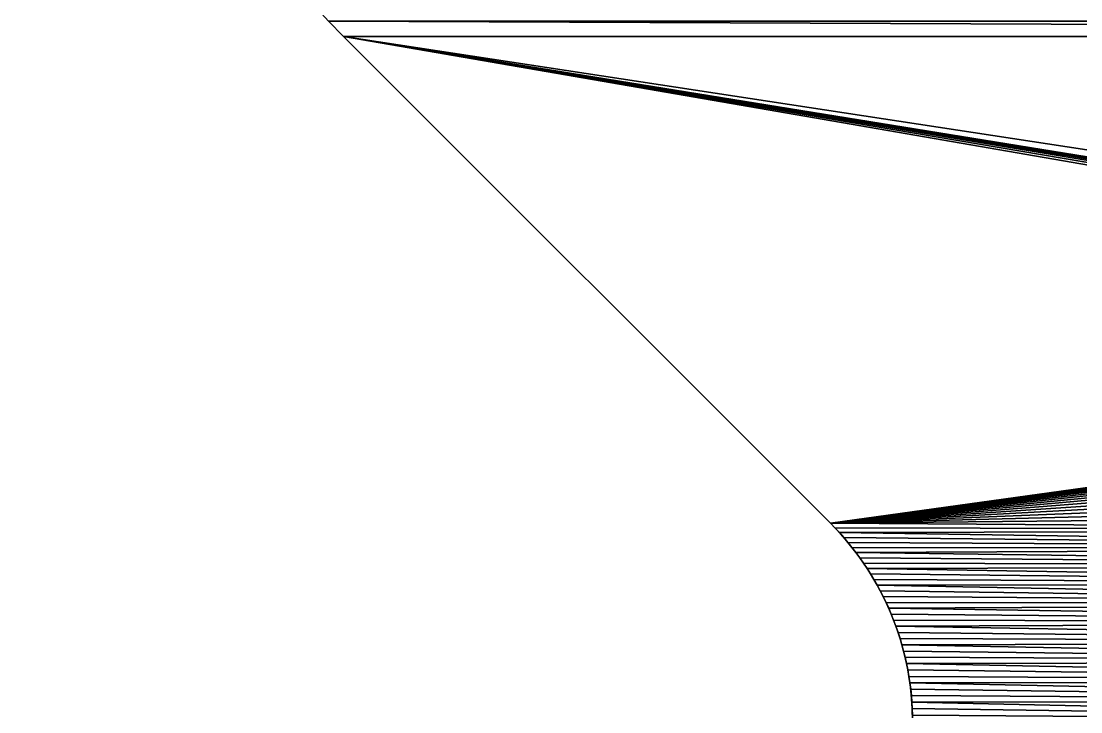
# Model space of a CAD drawing. Header units: millimetres. Extents: x 2854 to 3045, y 1707 to 1839.
# Drawn here: x 2947.346 to 2951.5, y 1809.384 to 1812.093 of the extents above; entities that cross this region are included whole.
import ezdxf

# ---------------------------------------------------------------- set-up
doc = ezdxf.new("R2010")
doc.units = ezdxf.units.MM

# ---------------------------------------------------------------- blocks, each defined once
blk = doc.blocks.new('Espaciador')
for p, q in [((-2.1459, 0.5853), (-2.1459, 0.5853, 10)), ((-2.1208, 0.5891), (-2.1208, 0.5891, 10)), ((-2.0956, 0.5924), (-2.0956, 0.5924, 10)), ((-2.0703, 0.595), (-2.0703, 0.595, 10)), ((-2.045, 0.597), (-2.045, 0.597, 10)), ((-2.0196, 0.5985), (-2.0196, 0.5985, 10)), ((-2.3184, 0.5427), (-2.3184, 0.5427, 10)), ((-2.2942, 0.5505), (-2.2942, 0.5505, 10)), ((-2.2699, 0.5577), (-2.2699, 0.5577, 10)), ((-2.2454, 0.5644), (-2.2454, 0.5644, 10)), ((-2.2207, 0.5705), (-2.2207, 0.5705, 10)), ((-2.1959, 0.576), (-2.1959, 0.576, 10)), ((-2.171, 0.581), (-2.171, 0.581, 10)), ((-2.4132, 0.506), (-2.4132, 0.506, 10)), ((-2.3898, 0.516), (-2.3898, 0.516, 10)), ((-2.3662, 0.5254), (-2.3662, 0.5254, 10)), ((-2.3424, 0.5343), (-2.3424, 0.5343, 10)), ((-2.5041, 0.4607), (-2.5041, 0.4607, 10)), ((-2.4818, 0.4728), (-2.4818, 0.4728, 10)), ((-2.4592, 0.4844), (-2.4592, 0.4844, 10)), ((-2.4363, 0.4954), (-2.4363, 0.4954, 10)), ((-2.5694, 0.4213), (-2.5694, 0.4213, 10)), ((-2.5479, 0.4349), (-2.5479, 0.4349, 10)), ((-2.5262, 0.4481), (-2.5262, 0.4481, 10)), ((-2.6317, 0.3775), (-2.6317, 0.3775, 10)), ((-2.6113, 0.3926), (-2.6113, 0.3926, 10)), ((-2.5905, 0.4072), (-2.5905, 0.4072, 10)), ((-2.6716, 0.346), (-2.6716, 0.346, 10)), ((-2.7285, 0.2953), (-2.7285, 0.2953, 10)), ((-2.7099, 0.3126), (-2.7099, 0.3126, 10)), ((-2.6909, 0.3295), (-2.6909, 0.3295, 10))]:
    blk.add_line(p, q)
at = {"color": 250, "true_color": 0x1e1e1e}
for p, q in [((-2.6518, 0.362), (-2.6518, 0.362, 10)), ((-4.6558, -1.6317), (-2.7474, 0.2783)), ((-4.6558, -1.6317, 10), (-2.7474, 0.2783, 10)), ((-4.7159, -1.6901), (-4.6558, -1.6317)), ((-4.7159, -1.6901, 10), (-4.6558, -1.6317, 10))]:
    blk.add_line(p, q, dxfattribs=at)
at = {"color": 40, "true_color": 0xffcc32}
for p, q in [((-2.7474, 0.2783), (-2.7474, 0.2783, 10)), ((-4.6558, -1.6317), (-4.6558, -1.6317, 10)), ((-4.7159, -1.6901), (-4.7159, -1.6901, 10))]:
    blk.add_line(p, q, dxfattribs=at)
at = {"color": 250, "true_color": 0x1e1e1e, "extrusion": (-4.25716e-32, -4.0399e-32, -1)}
for centre in [(6.9186, 0.6311), (6.9186, 0.6311, -10)]:
    blk.add_arc(centre, 3.2, 226.5, 45, dxfattribs=at)
at = {"color": 250, "true_color": 0x1e1e1e}
for centre in [(-1.9688, -0.5003), (-1.9688, -0.5003, 10)]:
    blk.add_arc(centre, 1.1, 45, 135, dxfattribs=at)
mesh = blk.add_polyface(dxfattribs=at)
corners = [(-5.617, -2.2923), (-5.617, 13.4539), (-5.541, 13.4188), (-5.541, -2.2572), (-5.4658, 13.3818), (-5.4658, -2.2202), (-5.3917, 13.3428), (-5.3917, -2.1812), (-5.3186, 13.3018), (-5.3186, -2.1402), (-5.2466, 13.259), (-5.2466, -2.0974), (-5.1757, 13.2143), (-5.1757, -2.0527), (-5.1061, 13.1678), (-5.1061, -2.0061), (-5.0377, 13.1194), (-5.0377, -1.9578), (-4.9706, 13.0693), (-4.9048, -1.8558), (-4.9048, 13.0174), (-4.8404, 12.9639), (-4.8404, -1.8022), (-4.7774, 12.9086), (-4.7774, -1.747), (-4.7159, 12.8518), (-4.7159, -1.6901), (-4.6558, 12.7933), (-4.6558, -1.6317), (-2.7467, 10.8841), (-3.4504, 5.8155), (-3.4361, 5.8927), (-3.4177, 5.969), (-3.3954, 6.0443), (-3.3692, 6.1184), (-3.3392, 6.1909), (-3.3054, 6.2618), (-3.2679, 6.3308), (-3.2268, 6.3978), (-3.1824, 6.4625), (-3.1346, 6.5248), (-3.0836, 6.5845), (-3.0295, 6.6415), (-2.9725, 6.6955), (-2.9128, 6.7465), (-2.8505, 6.7943), (-2.7858, 6.8388), (-2.7188, 6.8798), (-5.6686, 10.5306), (-5.6686, 0.6311), (-5.8048, 1.1985), (-5.8048, 9.9631), (-5.7767, 10.0221), (-5.7767, 1.1395), (-5.7516, 10.0826), (-5.7516, 1.079), (-5.7298, 10.1443), (-5.7298, 1.0173), (-5.7112, 10.207), (-5.7112, 0.9546), (-5.6959, 10.2707), (-5.6959, 0.891), (-5.684, 10.335), (-5.684, 0.8266), (-5.6754, 10.3999), (-5.6754, 0.7617), (-5.6703, 10.4651), (-5.6703, 0.6965)]
mesh.append_faces([[corners[k] for k in face] for face in [(30, 29, 31), (31, 29, 32), (32, 29, 33), (33, 29, 34), (34, 29, 35), (35, 29, 36), (36, 29, 37), (37, 29, 38), (38, 29, 39), (39, 29, 40), (40, 29, 41), (41, 29, 42), (42, 29, 43), (43, 29, 44), (44, 29, 45), (45, 29, 46), (46, 29, 47)]], dxfattribs={"vtx0": -1, "vtx1": -1, "color": 250})
mesh.append_faces([[corners[k] for k in face] for face in [(28, 29, 30), (48, 1, 49)]], dxfattribs={"vtx0": -1, "vtx1": -1, "vtx2": -1, "color": 250})
mesh.append_faces([[corners[k] for k in face] for face in [(0, 1, 2), (3, 2, 4), (5, 4, 6), (7, 6, 8), (9, 8, 10), (11, 10, 12), (13, 12, 14), (15, 14, 16), (17, 16, 18), (19, 18, 20), (19, 20, 21), (22, 21, 23), (24, 23, 25), (26, 25, 27), (28, 27, 29), (50, 51, 52), (53, 52, 54), (55, 54, 56), (57, 56, 58), (59, 58, 60), (61, 60, 62), (63, 62, 64), (65, 64, 66), (67, 66, 48)]], dxfattribs={"vtx0": -1, "vtx2": -1, "color": 250})
mesh = blk.add_polyface(dxfattribs=at)
corners = [(-5.8048, 9.9631, 10), (-5.8048, 1.1985, 10), (-5.7767, 10.0221, 10), (-5.7767, 1.1395, 10), (-5.7516, 10.0826, 10), (-5.7298, 1.0173, 10), (-5.7298, 10.1443, 10), (-5.7112, 10.207, 10), (-5.7112, 0.9546, 10), (-5.6959, 10.2707, 10), (-5.6959, 0.891, 10), (-5.684, 10.335, 10), (-5.684, 0.8266, 10), (-5.6754, 10.3999, 10), (-5.6754, 0.7617, 10), (-5.6703, 10.4651, 10), (-5.6703, 0.6965, 10), (-5.6686, 10.5306, 10), (-5.617, 13.4539, 10), (-5.617, -2.2923, 10), (-5.541, 13.4188, 10), (-5.541, -2.2572, 10), (-5.4658, 13.3818, 10), (-5.4658, -2.2202, 10), (-5.3917, 13.3428, 10), (-5.3917, -2.1812, 10), (-5.3186, 13.3018, 10), (-5.3186, -2.1402, 10), (-5.2466, 13.259, 10), (-5.2466, -2.0974, 10), (-5.1757, 13.2143, 10), (-5.1757, -2.0527, 10), (-5.1061, 13.1678, 10), (-5.1061, -2.0061, 10), (-5.0377, 13.1194, 10), (-5.0377, -1.9578, 10), (-4.9706, 13.0693, 10), (-4.9048, -1.8558, 10), (-4.9048, 13.0174, 10), (-4.8404, -1.8022, 10), (-4.8404, 12.9639, 10), (-4.7774, 12.9086, 10), (-4.7774, -1.747, 10), (-4.7159, 12.8518, 10), (-4.7159, -1.6901, 10), (-4.6558, 12.7933, 10), (-4.6558, -1.6317, 10), (-2.7467, 10.8841, 10), (-3.4504, 5.8155, 10), (-3.4361, 5.8927, 10), (-3.4177, 5.969, 10), (-3.3954, 6.0443, 10), (-3.3692, 6.1184, 10), (-3.3392, 6.1909, 10), (-3.3054, 6.2618, 10), (-3.2679, 6.3308, 10), (-3.2268, 6.3978, 10), (-3.1824, 6.4625, 10), (-3.1346, 6.5248, 10), (-3.0836, 6.5845, 10), (-3.0295, 6.6415, 10), (-2.9725, 6.6955, 10), (-2.9128, 6.7465, 10), (-2.8505, 6.7943, 10), (-2.7858, 6.8388, 10), (-2.7188, 6.8798, 10), (-5.6686, 0.6311, 10)]
mesh.append_faces([[corners[k] for k in face] for face in [(0, 1, 2), (2, 3, 4), (4, 5, 6), (6, 5, 7), (7, 8, 9), (9, 10, 11), (11, 12, 13), (13, 14, 15), (15, 16, 17), (18, 19, 20), (20, 21, 22), (22, 23, 24), (24, 25, 26), (26, 27, 28), (28, 29, 30), (30, 31, 32), (32, 33, 34), (34, 35, 36), (36, 37, 38), (38, 39, 40), (40, 39, 41), (41, 42, 43), (43, 44, 45), (45, 46, 47)]], dxfattribs={"vtx0": -1, "vtx1": -1, "color": 250})
mesh.append_faces([[corners[k] for k in face] for face in [(47, 46, 48), (18, 17, 66)]], dxfattribs={"vtx0": -1, "vtx1": -1, "vtx2": -1, "color": 250})
mesh.append_faces([[corners[k] for k in face] for face in [(47, 48, 49), (47, 49, 50), (47, 50, 51), (47, 51, 52), (47, 52, 53), (47, 53, 54), (47, 54, 55), (47, 55, 56), (47, 56, 57), (47, 57, 58), (47, 58, 59), (47, 59, 60), (47, 60, 61), (47, 61, 62), (47, 62, 63), (47, 63, 64), (47, 64, 65)]], dxfattribs={"vtx0": -1, "vtx2": -1, "color": 250})
mesh = blk.add_polyface(dxfattribs=at)
corners = [(-5.4658, -2.2202), (-5.3917, 13.3428), (-5.3917, -2.1812), (-5.3186, 13.3018), (-5.3186, -2.1402), (-5.2466, 13.259), (-5.2466, -2.0974), (-5.1757, 13.2143), (-5.1757, -2.0527), (-5.1061, 13.1678), (-5.1061, -2.0061), (-5.0377, 13.1194), (-5.0377, -1.9578), (-4.9706, 13.0693), (-4.9706, -1.9077), (-4.9048, -1.8558), (-4.8404, 12.9639), (-4.8404, -1.8022), (-4.7774, 12.9086), (-4.7774, -1.747), (-4.7159, 12.8518), (-4.7159, -1.6901), (-4.6558, 12.7933), (-4.6558, -1.6317), (-3.4504, 5.8155), (-3.4606, 5.7376), (-3.4668, 5.6593), (-3.4688, 5.5808), (-3.4504, 5.3462), (-3.4606, 5.424), (-3.4668, 5.5023), (-2.7474, 0.2783), (-3.4361, 5.2689), (-3.4177, 5.1926), (-3.3954, 5.1173), (-3.3692, 5.0433), (-3.3392, 4.9707), (-3.3054, 4.8998), (-3.2679, 4.8308), (-3.2268, 4.7638), (-3.1824, 4.6991), (-3.1346, 4.6368), (-3.0836, 4.5771), (-3.0295, 4.5201), (-2.9725, 4.4661), (-2.9128, 4.4151), (-2.8505, 4.3673), (-2.7858, 4.3228), (-2.7188, 4.2818), (-2.7099, 0.3126), (-2.6498, 4.2443), (-2.6317, 0.3775), (-2.5789, 4.2105), (-2.5694, 0.4213), (-2.5064, 4.1804), (-2.5041, 0.4607), (-2.4324, 4.1542), (-2.4132, 0.506), (-2.3571, 4.1319), (-2.3424, 0.5343), (-2.2807, 4.1136), (-2.2699, 0.5577), (-2.2035, 4.0993), (-2.1959, 0.576), (-2.1256, 4.089)]
mesh.append_faces([[corners[k] for k in face] for face in [(0, 1, 2), (2, 3, 4), (4, 5, 6), (6, 7, 8), (8, 9, 10), (10, 11, 12), (12, 13, 14), (14, 13, 15), (15, 16, 17), (17, 18, 19), (19, 20, 21), (21, 22, 23), (28, 23, 29), (29, 23, 30), (30, 23, 27)]], dxfattribs={"vtx0": -1, "vtx1": -1, "color": 250})
mesh.append_faces([[corners[k] for k in face] for face in [(23, 24, 25), (23, 25, 26), (23, 26, 27), (31, 28, 32), (31, 32, 33), (31, 33, 34), (31, 34, 35), (31, 35, 36), (31, 36, 37), (31, 37, 38), (31, 38, 39), (31, 39, 40), (31, 40, 41), (31, 41, 42), (31, 42, 43), (31, 43, 44), (31, 44, 45), (31, 45, 46), (31, 46, 47), (31, 47, 48), (49, 48, 50), (51, 50, 52), (53, 52, 54), (55, 54, 56), (57, 56, 58), (59, 58, 60), (61, 60, 62), (63, 62, 64)]], dxfattribs={"vtx0": -1, "vtx2": -1, "color": 250})
mesh = blk.add_polyface(dxfattribs=at)
corners = [(-4.6558, -1.6317, 10), (-3.4668, 5.5023, 10), (-3.4688, 5.5808, 10), (-3.4606, 5.424, 10), (-3.4504, 5.3462, 10), (-2.7474, 0.2783, 10), (-3.4361, 5.2689, 10), (-3.4177, 5.1926, 10), (-3.3954, 5.1173, 10), (-3.3692, 5.0433, 10), (-3.3392, 4.9707, 10), (-3.3054, 4.8998, 10), (-3.2679, 4.8308, 10), (-3.2268, 4.7638, 10), (-3.1824, 4.6991, 10), (-3.1346, 4.6368, 10), (-3.0836, 4.5771, 10), (-3.0295, 4.5201, 10), (-2.9725, 4.4661, 10), (-2.9128, 4.4151, 10), (-2.8505, 4.3673, 10), (-2.7858, 4.3228, 10), (-2.7188, 4.2818, 10), (-2.7099, 0.3126, 10), (-2.6498, 4.2443, 10), (-2.6317, 0.3775, 10), (-2.5789, 4.2105, 10), (-2.5694, 0.4213, 10), (-2.5064, 4.1804, 10), (-2.5041, 0.4607, 10), (-2.4324, 4.1542, 10), (-2.4132, 0.506, 10), (-2.3571, 4.1319, 10), (-2.3424, 0.5343, 10), (-2.2807, 4.1136, 10), (-2.2699, 0.5577, 10), (-2.2035, 4.0993, 10), (-2.1959, 0.576, 10), (-2.1256, 4.089, 10), (-5.3917, 13.3428, 10), (-5.4658, -2.2202, 10), (-5.3917, -2.1812, 10), (-5.3186, 13.3018, 10), (-5.3186, -2.1402, 10), (-5.2466, 13.259, 10), (-5.2466, -2.0974, 10), (-5.1757, 13.2143, 10), (-5.1757, -2.0527, 10), (-5.1061, 13.1678, 10), (-5.1061, -2.0061, 10), (-5.0377, 13.1194, 10), (-5.0377, -1.9578, 10), (-4.9706, 13.0693, 10), (-4.9706, -1.9077, 10), (-4.9048, -1.8558, 10), (-4.9048, 13.0174, 10), (-4.8404, -1.8022, 10), (-4.7774, 12.9086, 10), (-4.7774, -1.747, 10), (-4.7159, 12.8518, 10), (-4.7159, -1.6901, 10), (-4.6558, 12.7933, 10), (-3.4504, 5.8155, 10), (-3.4606, 5.7376, 10), (-3.4668, 5.6593, 10)]
mesh.append_faces([[corners[k] for k in face] for face in [(1, 0, 3), (3, 0, 4), (4, 5, 6), (6, 5, 7), (7, 5, 8), (8, 5, 9), (9, 5, 10), (10, 5, 11), (11, 5, 12), (12, 5, 13), (13, 5, 14), (14, 5, 15), (15, 5, 16), (16, 5, 17), (17, 5, 18), (18, 5, 19), (19, 5, 20), (20, 5, 21), (21, 5, 22), (22, 23, 24), (24, 25, 26), (26, 27, 28), (28, 29, 30), (30, 31, 32), (32, 33, 34), (34, 35, 36), (36, 37, 38), (62, 0, 63), (63, 0, 64), (64, 0, 2)]], dxfattribs={"vtx0": -1, "vtx1": -1, "color": 250})
mesh.append_faces([[corners[k] for k in face] for face in [(0, 1, 2), (39, 40, 41), (42, 41, 43), (44, 43, 45), (46, 45, 47), (48, 47, 49), (50, 49, 51), (52, 51, 53), (52, 53, 54), (55, 54, 56), (57, 56, 58), (59, 58, 60), (61, 60, 0)]], dxfattribs={"vtx0": -1, "vtx2": -1, "color": 250})
mesh = blk.add_polyface(dxfattribs=at)
corners = [(-5.694, -2.3254), (-5.7112, 0.3075), (-5.6959, 0.3712), (-5.684, 0.4355), (-5.617, -2.2923), (-5.6754, 0.5004), (-5.6703, 0.5656), (-5.6686, 0.6311), (-4.6558, -1.6317), (-3.4504, 5.3462), (-2.7474, 0.2783), (-2.7188, 4.2818), (-2.7285, 0.2953), (-2.7099, 0.3126), (-2.6498, 4.2443), (-2.6909, 0.3295), (-2.6716, 0.346), (-2.6518, 0.362), (-2.6317, 0.3775), (-2.5789, 4.2105), (-2.6113, 0.3926), (-2.5905, 0.4072), (-2.5694, 0.4213), (-2.5064, 4.1804), (-2.5479, 0.4349), (-2.5262, 0.4481), (-2.5041, 0.4607), (-2.4324, 4.1542), (-2.4818, 0.4728), (-2.4592, 0.4844), (-2.4363, 0.4954), (-2.4132, 0.506), (-2.3571, 4.1319), (-2.3898, 0.516), (-2.3662, 0.5254), (-2.3424, 0.5343), (-2.2807, 4.1136), (-2.3184, 0.5427), (-2.2942, 0.5505), (-2.2699, 0.5577), (-2.2035, 4.0993), (-2.2454, 0.5644), (-2.2207, 0.5705), (-2.1959, 0.576), (-2.1256, 4.089), (-2.171, 0.581), (-2.1459, 0.5853), (-2.1208, 0.5891), (-2.0473, 4.0829), (-2.0956, 0.5924), (-2.0703, 0.595), (-2.045, 0.597), (-1.9688, 4.0808), (-2.0196, 0.5985), (-1.9942, 0.5994), (-1.9688, 0.5997)]
mesh.append_faces([[corners[k] for k in face] for face in [(0, 3, 4), (8, 9, 10), (10, 11, 12), (12, 11, 13), (13, 14, 15), (15, 14, 16), (16, 14, 17), (17, 14, 18), (18, 19, 20), (20, 19, 21), (21, 19, 22), (22, 23, 24), (24, 23, 25), (25, 23, 26), (26, 27, 28), (28, 27, 29), (29, 27, 30), (30, 27, 31), (31, 32, 33), (33, 32, 34), (34, 32, 35), (35, 36, 37), (37, 36, 38), (38, 36, 39), (39, 40, 41), (41, 40, 42), (42, 40, 43), (43, 44, 45), (45, 44, 46), (46, 44, 47), (47, 48, 49), (49, 48, 50), (50, 48, 51), (51, 52, 53), (53, 52, 54), (54, 52, 55)]], dxfattribs={"vtx0": -1, "vtx1": -1, "color": 250})
mesh.append_faces([[corners[k] for k in face] for face in [(0, 1, 2), (0, 2, 3), (4, 3, 5), (4, 5, 6), (4, 6, 7), (47, 44, 48), (51, 48, 52)]], dxfattribs={"vtx0": -1, "vtx2": -1, "color": 250})
mesh = blk.add_polyface(dxfattribs=at)
corners = [(-3.4504, 5.3462, 10), (-4.6558, -1.6317, 10), (-2.7474, 0.2783, 10), (-2.7188, 4.2818, 10), (-2.7285, 0.2953, 10), (-2.7099, 0.3126, 10), (-2.6498, 4.2443, 10), (-2.6909, 0.3295, 10), (-2.6716, 0.346, 10), (-2.6518, 0.362, 10), (-2.6317, 0.3775, 10), (-2.5789, 4.2105, 10), (-2.6113, 0.3926, 10), (-2.5905, 0.4072, 10), (-2.5694, 0.4213, 10), (-2.5064, 4.1804, 10), (-2.5479, 0.4349, 10), (-2.5262, 0.4481, 10), (-2.5041, 0.4607, 10), (-2.4324, 4.1542, 10), (-2.4818, 0.4728, 10), (-2.4592, 0.4844, 10), (-2.4363, 0.4954, 10), (-2.4132, 0.506, 10), (-2.3571, 4.1319, 10), (-2.3898, 0.516, 10), (-2.3662, 0.5254, 10), (-2.3424, 0.5343, 10), (-2.2807, 4.1136, 10), (-2.3184, 0.5427, 10), (-2.2942, 0.5505, 10), (-2.2699, 0.5577, 10), (-2.2035, 4.0993, 10), (-2.2454, 0.5644, 10), (-2.2207, 0.5705, 10), (-2.1959, 0.576, 10), (-2.1256, 4.089, 10), (-2.171, 0.581, 10), (-2.1459, 0.5853, 10), (-2.1208, 0.5891, 10), (-2.0473, 4.0829, 10), (-2.0956, 0.5924, 10), (-2.0703, 0.595, 10), (-2.045, 0.597, 10), (-1.9688, 4.0808, 10), (-2.0196, 0.5985, 10), (-1.9942, 0.5994, 10), (-1.9688, 0.5997, 10), (-5.7112, 0.3075, 10), (-5.694, -2.3254, 10), (-5.6959, 0.3712, 10), (-5.684, 0.4355, 10), (-5.617, -2.2923, 10), (-5.6754, 0.5004, 10), (-5.6703, 0.5656, 10), (-5.6686, 0.6311, 10)]
mesh.append_faces([[corners[k] for k in face] for face in [(36, 39, 40), (40, 43, 44), (48, 49, 50), (50, 49, 51), (51, 52, 53), (53, 52, 54), (54, 52, 55)]], dxfattribs={"vtx0": -1, "vtx1": -1, "color": 250})
mesh.append_faces([[corners[k] for k in face] for face in [(0, 1, 2), (3, 2, 4), (3, 4, 5), (6, 5, 7), (6, 7, 8), (6, 8, 9), (6, 9, 10), (11, 10, 12), (11, 12, 13), (11, 13, 14), (15, 14, 16), (15, 16, 17), (15, 17, 18), (19, 18, 20), (19, 20, 21), (19, 21, 22), (19, 22, 23), (24, 23, 25), (24, 25, 26), (24, 26, 27), (28, 27, 29), (28, 29, 30), (28, 30, 31), (32, 31, 33), (32, 33, 34), (32, 34, 35), (36, 35, 37), (36, 37, 38), (36, 38, 39), (40, 39, 41), (40, 41, 42), (40, 42, 43), (44, 43, 45), (44, 45, 46), (44, 46, 47), (51, 49, 52)]], dxfattribs={"vtx0": -1, "vtx2": -1, "color": 250})
mesh = blk.add_polyface(dxfattribs=at)
corners = [(-2.1459, 0.5853, 10), (-2.171, 0.581), (-2.1459, 0.5853), (-2.171, 0.581, 10)]
mesh.append_faces([[corners[k] for k in face] for face in [(0, 1, 2), (1, 0, 3)]], dxfattribs={"vtx0": -1, "color": 250})
mesh = blk.add_polyface(dxfattribs=at)
corners = [(-2.1208, 0.5891, 10), (-2.1459, 0.5853), (-2.1208, 0.5891), (-2.1459, 0.5853, 10)]
mesh.append_faces([[corners[k] for k in face] for face in [(0, 1, 2), (1, 0, 3)]], dxfattribs={"vtx0": -1, "color": 250})
mesh = blk.add_polyface(dxfattribs=at)
corners = [(-2.0956, 0.5924, 10), (-2.1208, 0.5891), (-2.0956, 0.5924), (-2.1208, 0.5891, 10)]
mesh.append_faces([[corners[k] for k in face] for face in [(0, 1, 2), (1, 0, 3)]], dxfattribs={"vtx0": -1, "color": 250})
mesh = blk.add_polyface(dxfattribs=at)
corners = [(-2.0703, 0.595, 10), (-2.0956, 0.5924), (-2.0703, 0.595), (-2.0956, 0.5924, 10)]
mesh.append_faces([[corners[k] for k in face] for face in [(0, 1, 2), (1, 0, 3)]], dxfattribs={"vtx0": -1, "color": 250})
mesh = blk.add_polyface(dxfattribs=at)
corners = [(-2.045, 0.597, 10), (-2.0703, 0.595), (-2.045, 0.597), (-2.0703, 0.595, 10)]
mesh.append_faces([[corners[k] for k in face] for face in [(0, 1, 2), (1, 0, 3)]], dxfattribs={"vtx0": -1, "color": 250})
mesh = blk.add_polyface(dxfattribs=at)
corners = [(-2.0196, 0.5985, 10), (-2.045, 0.597), (-2.0196, 0.5985), (-2.045, 0.597, 10)]
mesh.append_faces([[corners[k] for k in face] for face in [(0, 1, 2), (1, 0, 3)]], dxfattribs={"vtx0": -1, "color": 250})
mesh = blk.add_polyface(dxfattribs=at)
corners = [(-1.9942, 0.5994, 10), (-2.0196, 0.5985), (-1.9942, 0.5994), (-2.0196, 0.5985, 10)]
mesh.append_faces([[corners[k] for k in face] for face in [(0, 1, 2), (1, 0, 3)]], dxfattribs={"vtx0": -1, "color": 250})
mesh = blk.add_polyface(dxfattribs=at)
corners = [(-2.3184, 0.5427, 10), (-2.3424, 0.5343), (-2.3184, 0.5427), (-2.3424, 0.5343, 10)]
mesh.append_faces([[corners[k] for k in face] for face in [(0, 1, 2), (1, 0, 3)]], dxfattribs={"vtx0": -1, "color": 250})
mesh = blk.add_polyface(dxfattribs=at)
corners = [(-2.2942, 0.5505, 10), (-2.3184, 0.5427), (-2.2942, 0.5505), (-2.3184, 0.5427, 10)]
mesh.append_faces([[corners[k] for k in face] for face in [(0, 1, 2), (1, 0, 3)]], dxfattribs={"vtx0": -1, "color": 250})
mesh = blk.add_polyface(dxfattribs=at)
corners = [(-2.2699, 0.5577, 10), (-2.2942, 0.5505), (-2.2699, 0.5577), (-2.2942, 0.5505, 10)]
mesh.append_faces([[corners[k] for k in face] for face in [(0, 1, 2), (1, 0, 3)]], dxfattribs={"vtx0": -1, "color": 250})
mesh = blk.add_polyface(dxfattribs=at)
corners = [(-2.2454, 0.5644, 10), (-2.2699, 0.5577), (-2.2454, 0.5644), (-2.2699, 0.5577, 10)]
mesh.append_faces([[corners[k] for k in face] for face in [(0, 1, 2), (1, 0, 3)]], dxfattribs={"vtx0": -1, "color": 250})
mesh = blk.add_polyface(dxfattribs=at)
corners = [(-2.2207, 0.5705, 10), (-2.2454, 0.5644), (-2.2207, 0.5705), (-2.2454, 0.5644, 10)]
mesh.append_faces([[corners[k] for k in face] for face in [(0, 1, 2), (1, 0, 3)]], dxfattribs={"vtx0": -1, "color": 250})
mesh = blk.add_polyface(dxfattribs=at)
corners = [(-2.1959, 0.576, 10), (-2.2207, 0.5705), (-2.1959, 0.576), (-2.2207, 0.5705, 10)]
mesh.append_faces([[corners[k] for k in face] for face in [(0, 1, 2), (1, 0, 3)]], dxfattribs={"vtx0": -1, "color": 250})
mesh = blk.add_polyface(dxfattribs=at)
corners = [(-2.171, 0.581, 10), (-2.1959, 0.576), (-2.171, 0.581), (-2.1959, 0.576, 10)]
mesh.append_faces([[corners[k] for k in face] for face in [(0, 1, 2), (1, 0, 3)]], dxfattribs={"vtx0": -1, "color": 250})
mesh = blk.add_polyface(dxfattribs=at)
corners = [(-2.4132, 0.506, 10), (-2.4363, 0.4954), (-2.4132, 0.506), (-2.4363, 0.4954, 10)]
mesh.append_faces([[corners[k] for k in face] for face in [(0, 1, 2), (1, 0, 3)]], dxfattribs={"vtx0": -1, "color": 250})
mesh = blk.add_polyface(dxfattribs=at)
corners = [(-2.3898, 0.516, 10), (-2.4132, 0.506), (-2.3898, 0.516), (-2.4132, 0.506, 10)]
mesh.append_faces([[corners[k] for k in face] for face in [(0, 1, 2), (1, 0, 3)]], dxfattribs={"vtx0": -1, "color": 250})
mesh = blk.add_polyface(dxfattribs=at)
corners = [(-2.3662, 0.5254, 10), (-2.3898, 0.516), (-2.3662, 0.5254), (-2.3898, 0.516, 10)]
mesh.append_faces([[corners[k] for k in face] for face in [(0, 1, 2), (1, 0, 3)]], dxfattribs={"vtx0": -1, "color": 250})
mesh = blk.add_polyface(dxfattribs=at)
corners = [(-2.3424, 0.5343, 10), (-2.3662, 0.5254), (-2.3424, 0.5343), (-2.3662, 0.5254, 10)]
mesh.append_faces([[corners[k] for k in face] for face in [(0, 1, 2), (1, 0, 3)]], dxfattribs={"vtx0": -1, "color": 250})
mesh = blk.add_polyface(dxfattribs=at)
corners = [(-2.5041, 0.4607, 10), (-2.5262, 0.4481), (-2.5041, 0.4607), (-2.5262, 0.4481, 10)]
mesh.append_faces([[corners[k] for k in face] for face in [(0, 1, 2), (1, 0, 3)]], dxfattribs={"vtx0": -1, "color": 250})
mesh = blk.add_polyface(dxfattribs=at)
corners = [(-2.4818, 0.4728, 10), (-2.5041, 0.4607), (-2.4818, 0.4728), (-2.5041, 0.4607, 10)]
mesh.append_faces([[corners[k] for k in face] for face in [(0, 1, 2), (1, 0, 3)]], dxfattribs={"vtx0": -1, "color": 250})
mesh = blk.add_polyface(dxfattribs=at)
corners = [(-2.4592, 0.4844, 10), (-2.4818, 0.4728), (-2.4592, 0.4844), (-2.4818, 0.4728, 10)]
mesh.append_faces([[corners[k] for k in face] for face in [(0, 1, 2), (1, 0, 3)]], dxfattribs={"vtx0": -1, "color": 250})
mesh = blk.add_polyface(dxfattribs=at)
corners = [(-2.4363, 0.4954, 10), (-2.4592, 0.4844), (-2.4363, 0.4954), (-2.4592, 0.4844, 10)]
mesh.append_faces([[corners[k] for k in face] for face in [(0, 1, 2), (1, 0, 3)]], dxfattribs={"vtx0": -1, "color": 250})
mesh = blk.add_polyface(dxfattribs=at)
corners = [(-2.5694, 0.4213, 10), (-2.5905, 0.4072), (-2.5694, 0.4213), (-2.5905, 0.4072, 10)]
mesh.append_faces([[corners[k] for k in face] for face in [(0, 1, 2), (1, 0, 3)]], dxfattribs={"vtx0": -1, "color": 250})
mesh = blk.add_polyface(dxfattribs=at)
corners = [(-2.5479, 0.4349, 10), (-2.5694, 0.4213), (-2.5479, 0.4349), (-2.5694, 0.4213, 10)]
mesh.append_faces([[corners[k] for k in face] for face in [(0, 1, 2), (1, 0, 3)]], dxfattribs={"vtx0": -1, "color": 250})
mesh = blk.add_polyface(dxfattribs=at)
corners = [(-2.5262, 0.4481, 10), (-2.5479, 0.4349), (-2.5262, 0.4481), (-2.5479, 0.4349, 10)]
mesh.append_faces([[corners[k] for k in face] for face in [(0, 1, 2), (1, 0, 3)]], dxfattribs={"vtx0": -1, "color": 250})
mesh = blk.add_polyface(dxfattribs=at)
corners = [(-2.6317, 0.3775, 10), (-2.6518, 0.362), (-2.6317, 0.3775), (-2.6518, 0.362, 10)]
mesh.append_faces([[corners[k] for k in face] for face in [(0, 1, 2), (1, 0, 3)]], dxfattribs={"vtx0": -1, "color": 250})
mesh = blk.add_polyface(dxfattribs=at)
corners = [(-2.6113, 0.3926, 10), (-2.6317, 0.3775), (-2.6113, 0.3926), (-2.6317, 0.3775, 10)]
mesh.append_faces([[corners[k] for k in face] for face in [(0, 1, 2), (1, 0, 3)]], dxfattribs={"vtx0": -1, "color": 250})
mesh = blk.add_polyface(dxfattribs=at)
corners = [(-2.5905, 0.4072, 10), (-2.6113, 0.3926), (-2.5905, 0.4072), (-2.6113, 0.3926, 10)]
mesh.append_faces([[corners[k] for k in face] for face in [(0, 1, 2), (1, 0, 3)]], dxfattribs={"vtx0": -1, "color": 250})
mesh = blk.add_polyface(dxfattribs=at)
corners = [(-2.6716, 0.346, 10), (-2.6909, 0.3295), (-2.6716, 0.346), (-2.6909, 0.3295, 10)]
mesh.append_faces([[corners[k] for k in face] for face in [(0, 1, 2), (1, 0, 3)]], dxfattribs={"vtx0": -1, "color": 250})
mesh = blk.add_polyface(dxfattribs=at)
corners = [(-2.6518, 0.362, 10), (-2.6716, 0.346), (-2.6518, 0.362), (-2.6716, 0.346, 10)]
mesh.append_faces([[corners[k] for k in face] for face in [(0, 1, 2), (1, 0, 3)]], dxfattribs={"vtx0": -1, "color": 250})
mesh = blk.add_polyface(dxfattribs=at)
corners = [(-2.7285, 0.2953, 10), (-2.7474, 0.2783), (-2.7285, 0.2953), (-2.7474, 0.2783, 10)]
mesh.append_faces([[corners[k] for k in face] for face in [(0, 1, 2), (1, 0, 3)]], dxfattribs={"vtx0": -1, "color": 250})
mesh = blk.add_polyface(dxfattribs=at)
corners = [(-2.7099, 0.3126, 10), (-2.7285, 0.2953), (-2.7099, 0.3126), (-2.7285, 0.2953, 10)]
mesh.append_faces([[corners[k] for k in face] for face in [(0, 1, 2), (1, 0, 3)]], dxfattribs={"vtx0": -1, "color": 250})
mesh = blk.add_polyface(dxfattribs=at)
corners = [(-2.6909, 0.3295, 10), (-2.7099, 0.3126), (-2.6909, 0.3295), (-2.7099, 0.3126, 10)]
mesh.append_faces([[corners[k] for k in face] for face in [(0, 1, 2), (1, 0, 3)]], dxfattribs={"vtx0": -1, "color": 250})
mesh = blk.add_polyface(dxfattribs=at)
corners = [(-2.7474, 0.2783), (-4.6558, -1.6317, 10), (-4.6558, -1.6317), (-2.7474, 0.2783, 10)]
mesh.append_faces([[corners[k] for k in face] for face in [(0, 1, 2), (1, 0, 3)]], dxfattribs={"vtx0": -1, "color": 250})
mesh = blk.add_polyface(dxfattribs=at)
corners = [(-4.6558, -1.6317, 10), (-4.7159, -1.6901), (-4.6558, -1.6317), (-4.7159, -1.6901, 10)]
mesh.append_faces([[corners[k] for k in face] for face in [(0, 1, 2), (1, 0, 3)]], dxfattribs={"vtx0": -1, "color": 250})
mesh = blk.add_polyface(dxfattribs=at)
corners = [(-4.7159, -1.6901, 10), (-4.7774, -1.747), (-4.7159, -1.6901), (-4.7774, -1.747, 10)]
mesh.append_faces([[corners[k] for k in face] for face in [(0, 1, 2), (1, 0, 3)]], dxfattribs={"vtx0": -1, "color": 250})

msp = doc.modelspace()

# ---------------------------------------------------------------- block references
at = {"color": 40, "true_color": 0xf8d731, "rotation": 270}
msp.add_blockref('Espaciador', (2950.2412, 1807.3772, 0.0005), dxfattribs=at)

doc.saveas('drawing.dxf')
